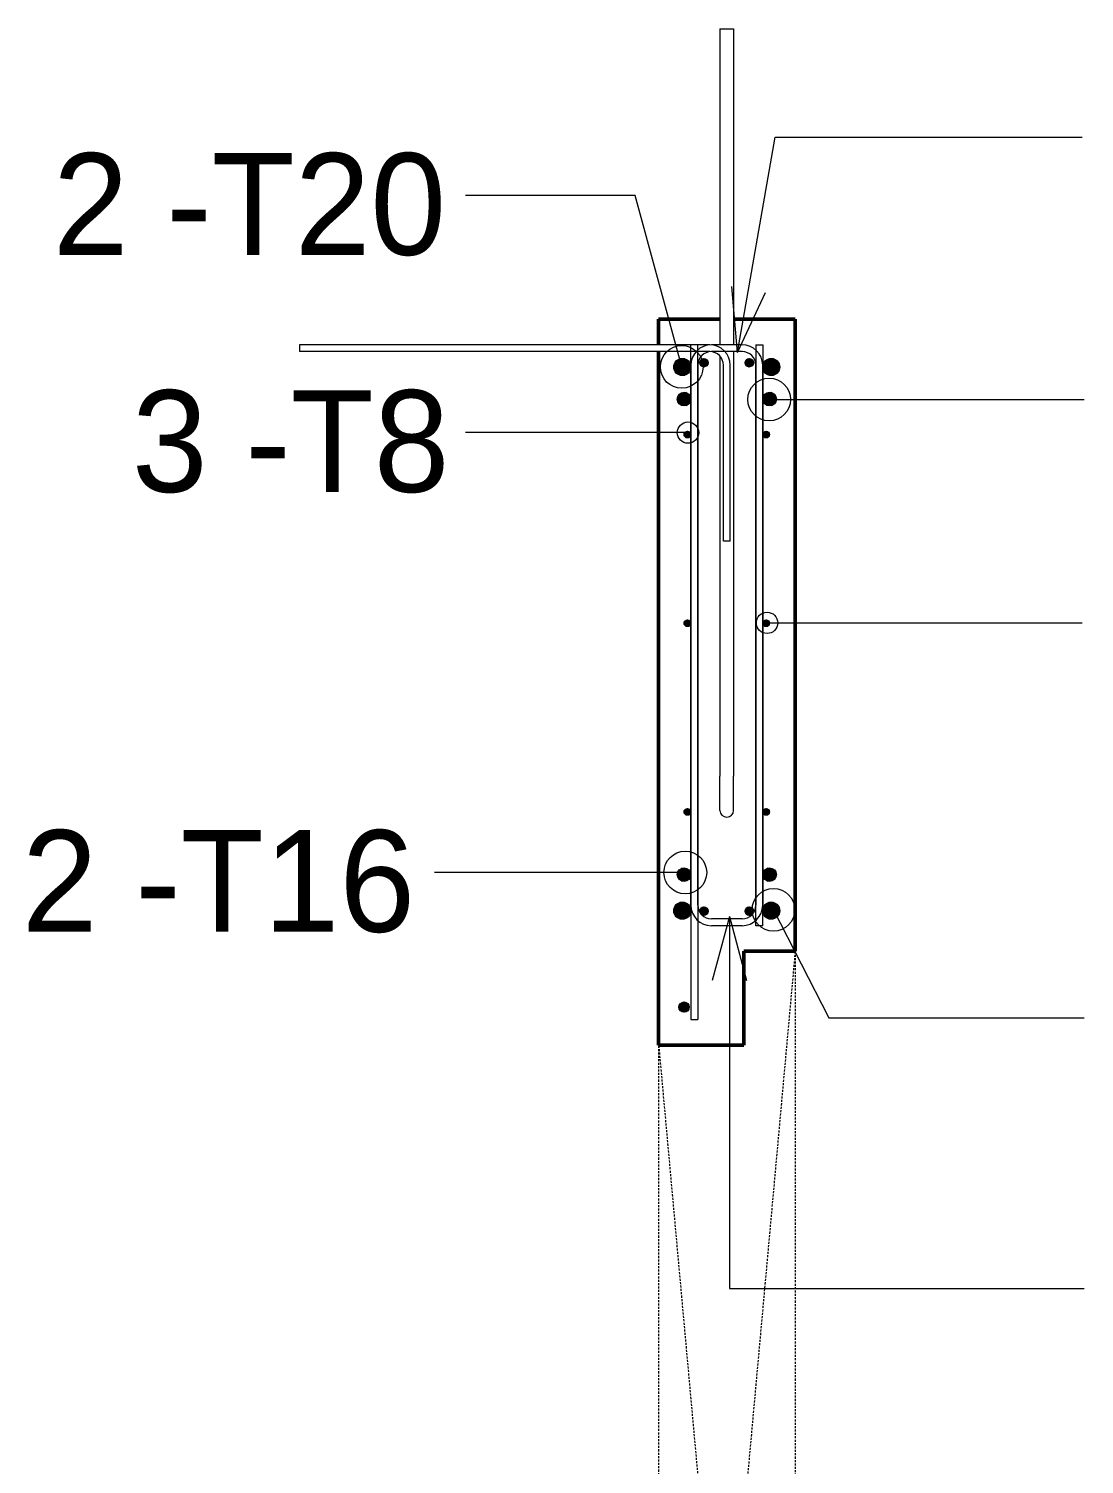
# Model space of a CAD drawing. Header units: millimetres. Extents: x 65464 to 98797, y 2255 to 31386.
# Drawn here: x 76302 to 77537, y 4859 to 6540 of the extents above; entities that cross this region are included whole.
import ezdxf

# ---------------------------------------------------------------- set-up
doc = ezdxf.new("R2010")
doc.units = ezdxf.units.MM
doc.linetypes.add('Overhead', pattern=[3.97, 2.38, -1.59])
for name, color, linetype, lineweight in [('A-FLOR-OVHD', 1, 'Overhead', 18), ('A-WALL', 113, 'Continuous', 25), ('S-RBAR', 171, 'Continuous', 18), ('S-RBAR-IDEN', 171, 'Continuous', 9)]:
    doc.layers.add(name, color=color, linetype=linetype, lineweight=lineweight)
doc.styles.add('Nirmala UI', font='Nirmala.ttf', dxfattribs={"height": 119.0625})

msp = doc.modelspace()

# ---------------------------------------------------------------- hatches: boundary and pattern name
at = {"layer": 'S-RBAR'}
h = msp.add_hatch(color=256, dxfattribs=at)
edge = h.paths.add_edge_path()
edge.add_arc((77066.51804, 6143.75), 10, 0, 360)
for points in [[(77069.60821, 6134.23943), (77076.51804, 6143.75), (77069.60821, 6153.26057), (77058.42787, 6149.62785), (77058.42787, 6137.87215)], [(77091.81724, 6143.75), (77096.81724, 6148.75), (77091.81724, 6153.75), (77086.81724, 6148.75)], [(77144.86034, 6143.75), (77149.86034, 6148.75), (77144.86034, 6153.75), (77139.86034, 6148.75)], [(77173.60821, 6134.23943), (77180.51804, 6143.75), (77173.60821, 6153.26057), (77162.42787, 6149.62785), (77162.42787, 6137.87215)], [(77070.99018, 6098.64155), (77076.51804, 6106.25), (77070.99018, 6113.85845), (77062.0459, 6110.95228), (77062.0459, 6101.54772)], [(77170.99018, 6098.64155), (77176.51804, 6106.25), (77170.99018, 6113.85845), (77162.0459, 6110.95228), (77162.0459, 6101.54772)], [(77072.51804, 6060.71069), (77076.51804, 6064.71069), (77072.51804, 6068.71069), (77068.51804, 6064.71069)], [(77164.51804, 6060.71069), (77168.51804, 6064.71069), (77164.51804, 6068.71069), (77160.51804, 6064.71069)], [(77072.51804, 5839.83191), (77076.51804, 5843.83191), (77072.51804, 5847.83191), (77068.51804, 5843.83191)], [(77164.51804, 5839.83191), (77168.51804, 5843.83191), (77164.51804, 5847.83191), (77160.51804, 5843.83191)], [(77072.51804, 5618.95312), (77076.51804, 5622.95312), (77072.51804, 5626.95312), (77068.51804, 5622.95312)], [(77164.51804, 5618.95312), (77168.51804, 5622.95312), (77164.51804, 5626.95312), (77160.51804, 5622.95312)], [(77066.0459, 5541.89155), (77074.99018, 5544.79772), (77074.99018, 5554.20228), (77066.0459, 5557.10845), (77060.51804, 5549.5)], [(77166.0459, 5541.89155), (77174.99018, 5544.79772), (77174.99018, 5554.20228), (77166.0459, 5557.10845), (77160.51804, 5549.5)], [(77063.42787, 5497.81572), (77074.60821, 5501.44843), (77074.60821, 5513.20413), (77063.42787, 5516.83685), (77056.51804, 5507.32628)], [(77167.42787, 5497.81572), (77178.60821, 5501.44843), (77178.60821, 5513.20413), (77167.42787, 5516.83685), (77160.51804, 5507.32628)], [(77091.81724, 5501.74464), (77096.81724, 5506.74464), (77091.81724, 5511.74464), (77086.81724, 5506.74464)], [(77144.86034, 5501.74464), (77149.86034, 5506.74464), (77144.86034, 5511.74464), (77139.86034, 5506.74464)], [(77068.51804, 5388.5), (77074.51804, 5394.5), (77068.51804, 5400.5), (77062.51804, 5394.5)]]:
    msp.add_hatch(color=256, dxfattribs=at).paths.add_polyline_path(points)
h = msp.add_hatch(color=256, dxfattribs=at)
edge = h.paths.add_edge_path()
edge.add_arc((77091.81724, 6148.75), 5, 0, 360)
h = msp.add_hatch(color=256, dxfattribs=at)
edge = h.paths.add_edge_path()
edge.add_arc((77144.86034, 6148.75), 5, 0, 360)
h = msp.add_hatch(color=256, dxfattribs=at)
edge = h.paths.add_edge_path()
edge.add_arc((77170.51804, 6143.75), 10, 0, 360)
h = msp.add_hatch(color=256, dxfattribs=at)
edge = h.paths.add_edge_path()
edge.add_arc((77068.51804, 6106.25), 8, 0, 360)
h = msp.add_hatch(color=256, dxfattribs=at)
edge = h.paths.add_edge_path()
edge.add_arc((77168.51804, 6106.25), 8, 0, 360)
h = msp.add_hatch(color=256, dxfattribs=at)
edge = h.paths.add_edge_path()
edge.add_arc((77072.51804, 6064.71069), 4, 0, 360)
h = msp.add_hatch(color=256, dxfattribs=at)
edge = h.paths.add_edge_path()
edge.add_arc((77164.51804, 6064.71069), 4, 0, 360)
h = msp.add_hatch(color=256, dxfattribs=at)
edge = h.paths.add_edge_path()
edge.add_arc((77072.51804, 5843.83191), 4, 0, 360)
h = msp.add_hatch(color=256, dxfattribs=at)
edge = h.paths.add_edge_path()
edge.add_arc((77164.51804, 5843.83191), 4, 0, 360)
h = msp.add_hatch(color=256, dxfattribs=at)
edge = h.paths.add_edge_path()
edge.add_arc((77072.51804, 5622.95312), 4, 0, 360)
h = msp.add_hatch(color=256, dxfattribs=at)
edge = h.paths.add_edge_path()
edge.add_arc((77164.51804, 5622.95312), 4, 0, 360)
h = msp.add_hatch(color=256, dxfattribs=at)
edge = h.paths.add_edge_path()
edge.add_arc((77068.51804, 5549.5), 8, 0, 360)
h = msp.add_hatch(color=256, dxfattribs=at)
edge = h.paths.add_edge_path()
edge.add_arc((77168.51804, 5549.5), 8, 0, 360)
h = msp.add_hatch(color=256, dxfattribs=at)
edge = h.paths.add_edge_path()
edge.add_arc((77066.51804, 5507.32628), 10, 0, 360)
h = msp.add_hatch(color=256, dxfattribs=at)
edge = h.paths.add_edge_path()
edge.add_arc((77170.51804, 5507.32628), 10, 0, 360)
h = msp.add_hatch(color=256, dxfattribs=at)
edge = h.paths.add_edge_path()
edge.add_arc((77091.81724, 5506.74464), 5, 0, 360)
h = msp.add_hatch(color=256, dxfattribs=at)
edge = h.paths.add_edge_path()
edge.add_arc((77144.86034, 5506.74464), 5, 0, 360)
h = msp.add_hatch(color=256, dxfattribs=at)
edge = h.paths.add_edge_path()
edge.add_arc((77068.51804, 5394.5), 6, 0, 360)

# ---------------------------------------------------------------- linework, layer by layer
at = {"layer": 'A-FLOR-OVHD'}
for p, q in [((77198.51804, 5459.75), (77038.51804, 3695.27733)), ((77198.51804, 5459.75), (77198.51804, 3589.75)), ((77038.51804, 5353.21558), (77198.51804, 3589.75)), ((77038.51804, 5353.21558), (77038.51804, 3695.27733))]:
    msp.add_line(p, q, dxfattribs=at)
at = {"layer": 'A-WALL', "lineweight": 50}
for p, q in [((77038.51804, 6199.75), (77038.51804, 6169.75)), ((77110.51804, 6199.75), (77038.51804, 6199.75)), ((77198.51804, 6199.75), (77126.51804, 6199.75)), ((77198.51804, 5459.75), (77198.51804, 6199.75)), ((77038.51804, 6161.75), (77038.51804, 5349.75)), ((77138.51804, 5349.75), (77138.51804, 5459.75)), ((77138.51804, 5459.75), (77198.51804, 5459.75)), ((77038.51804, 5349.75), (77138.51804, 5349.75))]:
    msp.add_line(p, q, dxfattribs=at)
at = {"layer": 'S-RBAR'}
for p, q in [((77110.51804, 6539.75), (77110.51804, 6169.75)), ((77110.51804, 6539.75), (77126.51804, 6539.75)), ((77126.51804, 6539.75), (77126.51804, 6169.75)), ((77098.51804, 6169.75), (76618.51804, 6169.75)), ((76618.51804, 6169.75), (76618.51804, 6161.75)), ((77084.51804, 6169.75), (77076.51804, 6169.75)), ((77076.51804, 5513.75), (77076.51804, 6169.75)), ((77084.51804, 5513.75), (77084.51804, 6169.75)), ((77136.51804, 6169.75), (77100.51804, 6169.75)), ((77152.51804, 6169.75), (77152.51804, 5513.75)), ((77152.51804, 6169.75), (77160.51804, 6169.75)), ((77160.51804, 6169.75), (77160.51804, 5513.75)), ((77098.51804, 6161.75), (76618.51804, 6161.75)), ((77069.60821, 6153.26057), (77058.42787, 6149.62785)), ((77076.51804, 6143.75), (77069.60821, 6153.26057)), ((77091.81724, 6153.75), (77086.81724, 6148.75)), ((77096.81724, 6148.75), (77091.81724, 6153.75)), ((77136.51804, 6161.75), (77100.51804, 6161.75)), ((77110.51804, 6156.16932), (77110.51804, 5664.75)), ((77126.51804, 6161.75), (77126.51804, 5664.75)), ((77144.86034, 6153.75), (77139.86034, 6148.75)), ((77149.86034, 6148.75), (77144.86034, 6153.75)), ((77173.60821, 6153.26057), (77162.42787, 6149.62785)), ((77180.51804, 6143.75), (77173.60821, 6153.26057)), ((77058.42787, 6149.62785), (77058.42787, 6137.87215)), ((77058.42787, 6137.87215), (77069.60821, 6134.23943)), ((77069.60821, 6134.23943), (77076.51804, 6143.75)), ((77076.51804, 6145.75), (77076.51804, 5379.75)), ((77084.51804, 6145.75), (77084.51804, 5379.75)), ((77086.81724, 6148.75), (77091.81724, 6143.75)), ((77091.81724, 6143.75), (77096.81724, 6148.75)), ((77114.51804, 5939.75), (77114.51804, 6145.75)), ((77122.51804, 5939.75), (77122.51804, 6145.75)), ((77139.86034, 6148.75), (77144.86034, 6143.75)), ((77144.86034, 6143.75), (77149.86034, 6148.75)), ((77152.51804, 5489.75), (77152.51804, 6145.75)), ((77160.51804, 5489.75), (77160.51804, 6145.75)), ((77162.42787, 6149.62785), (77162.42787, 6137.87215)), ((77162.42787, 6137.87215), (77173.60821, 6134.23943)), ((77173.60821, 6134.23943), (77180.51804, 6143.75)), ((77070.99018, 6113.85845), (77062.0459, 6110.95228)), ((77062.0459, 6110.95228), (77062.0459, 6101.54772)), ((77062.0459, 6101.54772), (77070.99018, 6098.64155)), ((77076.51804, 6106.25), (77070.99018, 6113.85845)), ((77070.99018, 6098.64155), (77076.51804, 6106.25)), ((77170.99018, 6113.85845), (77162.0459, 6110.95228)), ((77162.0459, 6110.95228), (77162.0459, 6101.54772)), ((77162.0459, 6101.54772), (77170.99018, 6098.64155)), ((77176.51804, 6106.25), (77170.99018, 6113.85845)), ((77170.99018, 6098.64155), (77176.51804, 6106.25)), ((77072.51804, 6068.71069), (77068.51804, 6064.71069)), ((77076.51804, 6064.71069), (77072.51804, 6068.71069)), ((77164.51804, 6068.71069), (77160.51804, 6064.71069)), ((77168.51804, 6064.71069), (77164.51804, 6068.71069)), ((77068.51804, 6064.71069), (77072.51804, 6060.71069)), ((77072.51804, 6060.71069), (77076.51804, 6064.71069)), ((77160.51804, 6064.71069), (77164.51804, 6060.71069)), ((77164.51804, 6060.71069), (77168.51804, 6064.71069)), ((77122.51804, 5939.75), (77114.51804, 5939.75)), ((77072.51804, 5847.83191), (77068.51804, 5843.83191)), ((77068.51804, 5843.83191), (77072.51804, 5839.83191)), ((77076.51804, 5843.83191), (77072.51804, 5847.83191)), ((77072.51804, 5839.83191), (77076.51804, 5843.83191)), ((77164.51804, 5847.83191), (77160.51804, 5843.83191)), ((77160.51804, 5843.83191), (77164.51804, 5839.83191)), ((77168.51804, 5843.83191), (77164.51804, 5847.83191)), ((77164.51804, 5839.83191), (77168.51804, 5843.83191)), ((77110.51804, 5624.75), (77110.51804, 5664.75)), ((77126.51804, 5624.75), (77126.51804, 5664.75)), ((77072.51804, 5626.95312), (77068.51804, 5622.95312)), ((77068.51804, 5622.95312), (77072.51804, 5618.95312)), ((77076.51804, 5622.95312), (77072.51804, 5626.95312)), ((77072.51804, 5618.95312), (77076.51804, 5622.95312)), ((77164.51804, 5626.95312), (77160.51804, 5622.95312)), ((77160.51804, 5622.95312), (77164.51804, 5618.95312)), ((77168.51804, 5622.95312), (77164.51804, 5626.95312)), ((77164.51804, 5618.95312), (77168.51804, 5622.95312)), ((77066.0459, 5557.10845), (77060.51804, 5549.5)), ((77060.51804, 5549.5), (77066.0459, 5541.89155)), ((77074.99018, 5554.20228), (77066.0459, 5557.10845)), ((77074.99018, 5544.79772), (77074.99018, 5554.20228)), ((77166.0459, 5557.10845), (77160.51804, 5549.5)), ((77160.51804, 5549.5), (77166.0459, 5541.89155)), ((77174.99018, 5554.20228), (77166.0459, 5557.10845)), ((77174.99018, 5544.79772), (77174.99018, 5554.20228)), ((77066.0459, 5541.89155), (77074.99018, 5544.79772)), ((77166.0459, 5541.89155), (77174.99018, 5544.79772)), ((77063.42787, 5516.83685), (77056.51804, 5507.32628)), ((77074.60821, 5513.20413), (77063.42787, 5516.83685)), ((77074.60821, 5501.44843), (77074.60821, 5513.20413)), ((77167.42787, 5516.83685), (77160.51804, 5507.32628)), ((77178.60821, 5513.20413), (77167.42787, 5516.83685)), ((77178.60821, 5501.44843), (77178.60821, 5513.20413)), ((77056.51804, 5507.32628), (77063.42787, 5497.81572)), ((77063.42787, 5497.81572), (77074.60821, 5501.44843)), ((77091.81724, 5511.74464), (77086.81724, 5506.74464)), ((77086.81724, 5506.74464), (77091.81724, 5501.74464)), ((77096.81724, 5506.74464), (77091.81724, 5511.74464)), ((77091.81724, 5501.74464), (77096.81724, 5506.74464)), ((77136.51804, 5497.75), (77100.51804, 5497.75)), ((77144.86034, 5511.74464), (77139.86034, 5506.74464)), ((77139.86034, 5506.74464), (77144.86034, 5501.74464)), ((77149.86034, 5506.74464), (77144.86034, 5511.74464)), ((77144.86034, 5501.74464), (77149.86034, 5506.74464)), ((77160.51804, 5507.32628), (77167.42787, 5497.81572)), ((77167.42787, 5497.81572), (77178.60821, 5501.44843)), ((77136.51804, 5489.75), (77100.51804, 5489.75)), ((77160.51804, 5489.75), (77152.51804, 5489.75)), ((77068.51804, 5400.5), (77062.51804, 5394.5)), ((77062.51804, 5394.5), (77068.51804, 5388.5)), ((77074.51804, 5394.5), (77068.51804, 5400.5)), ((77068.51804, 5388.5), (77074.51804, 5394.5)), ((77076.51804, 5379.75), (77084.51804, 5379.75))]:
    msp.add_line(p, q, dxfattribs=at)
for centre, radius in [((77066.51804, 6143.75), 10), ((77091.81724, 6148.75), 5), ((77144.86034, 6148.75), 5), ((77170.51804, 6143.75), 10), ((77068.51804, 6106.25), 8), ((77168.51804, 6106.25), 8), ((77072.51804, 6064.71069), 4), ((77164.51804, 6064.71069), 4), ((77072.51804, 5843.83191), 4), ((77164.51804, 5843.83191), 4), ((77072.51804, 5622.95312), 4), ((77164.51804, 5622.95312), 4), ((77068.51804, 5549.5), 8), ((77168.51804, 5549.5), 8), ((77066.51804, 5507.32628), 10), ((77170.51804, 5507.32628), 10), ((77091.81724, 5506.74464), 5), ((77144.86034, 5506.74464), 5), ((77068.51804, 5394.5), 6)]:
    msp.add_circle(centre, radius, dxfattribs=at)
for centre, radius, start, end in [((77100.51804, 6145.75), 24, 90, 180), ((77098.51804, 6145.75), 24, 360, 90), ((77136.51804, 6145.75), 24, 360, 90), ((77100.51804, 6145.75), 16, 90, 180), ((77098.51804, 6145.75), 16, 0, 90), ((77136.51804, 6145.75), 16, 0, 90), ((77118.51804, 5624.75), 8, 180, 0), ((77100.51804, 5513.75), 24, 180, 270), ((77100.51804, 5513.75), 16, 180, 270), ((77136.51804, 5513.75), 16, 270, 360), ((77136.51804, 5513.75), 24, 270, 0)]:
    msp.add_arc(centre, radius, start, end, dxfattribs=at)
at = {"layer": 'S-RBAR-IDEN'}
for p, q in [((77131.21094, 6160.6675), (77175.19546, 6412.77388)), ((77175.19546, 6412.77388), (77534.37477, 6412.77388)), ((77011.34524, 6344.42049), (76812.87852, 6344.42049)), ((77065.77783, 6143.85482), (77011.34524, 6344.42049)), ((77131.21094, 6160.6675), (77124.30419, 6238.00542)), ((77131.21094, 6160.6675), (77163.89848, 6231.09748)), ((77168.11994, 6105.75931), (77536.87477, 6105.75931)), ((76975.21356, 6066.89762), (76812.87852, 6066.89762)), ((77073.12436, 6066.89762), (76975.21356, 6066.89762)), ((77165.61994, 5844.25397), (77534.37477, 5844.25397)), ((76999.65673, 5551.9709), (76776.60922, 5551.9709)), ((77069.97831, 5551.9709), (76999.65673, 5551.9709)), ((77121.68022, 5500.47993), (77101.58403, 5425.47993)), ((77121.68022, 5500.47993), (77141.77641, 5425.47993)), ((77121.68022, 5500.47993), (77121.68022, 5065.10295)), ((77173.11994, 5508.29443), (77238.0148, 5381.74946)), ((77238.0148, 5381.74946), (77536.87477, 5381.74946)), ((77121.68022, 5065.10295), (77536.87477, 5065.10295))]:
    msp.add_line(p, q, dxfattribs=at)
for centre, radius in [((77065.77783, 6143.85482), 25), ((77168.11994, 6105.75931), 25), ((77073.12436, 6066.89762), 12.5), ((77165.61994, 5844.25397), 12.5), ((77069.97831, 5551.9709), 25), ((77173.11994, 5508.29443), 25)]:
    msp.add_circle(centre, radius, dxfattribs=at)

# ---------------------------------------------------------------- texts
at = {"layer": 'S-RBAR-IDEN', "char_height": 119.0625, "attachment_point": 1, "style": 'Nirmala UI'}
for s, insert, width in [('2 -T20', (76329.87852, 6394.08195), 581.2234375), ('3 -T8', (76422.37852, 6116.55908), 468.9871875), ('2 -T16', (76293.60922, 5601.63236), 581.2234375)]:
    msp.add_mtext(s, dxfattribs=dict(at, insert=insert, width=width))

doc.saveas('drawing.dxf')
